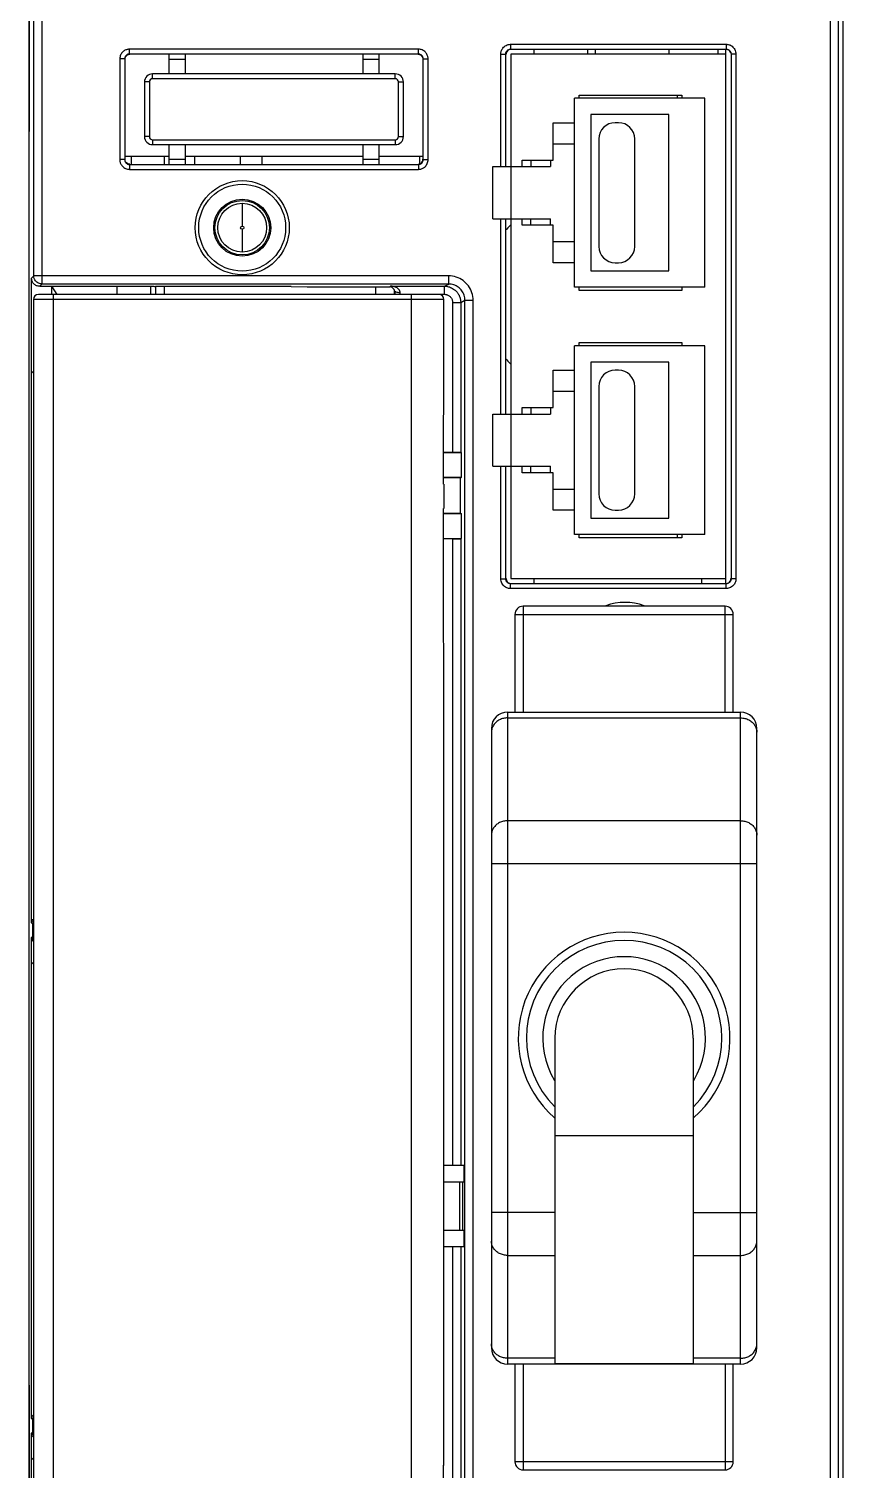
# Model space of a CAD drawing. Header units: millimetres. Extents: x -300 to 54435, y -106 to 60527.
# Drawn here: x 3667.3 to 3717.3, y 1602.3 to 1690.8 of the extents above; entities that cross this region are included whole.
import ezdxf

# ---------------------------------------------------------------- set-up
doc = ezdxf.new("R2010")
doc.units = ezdxf.units.MM

msp = doc.modelspace()

# ---------------------------------------------------------------- linework, layer by layer
at = {"color": 7, "linetype": 'Continuous'}
for p, q in [((3667.348, 1725.922), (3667.348, 1567.027)), ((3717.348, 1567.027), (3717.348, 1725.922)), ((3667.387, 1684.527), (3667.387, 1693.527)), ((3668.154, 1692.787), (3668.154, 1675.167)), ((3716.543, 1692.787), (3716.543, 1567.332)), ((3667.654, 1675.667), (3667.654, 1692.304)), ((3717.043, 1692.304), (3717.043, 1567.332)), ((3691.264, 1689.593), (3673.532, 1689.593)), ((3673.532, 1689.293), (3673.532, 1689.593)), ((3691.264, 1689.293), (3673.532, 1689.293)), ((3673.532, 1689.293), (3673.548, 1689.277)), ((3675.948, 1689.277), (3675.948, 1688.077)), ((3676.948, 1689.277), (3676.948, 1688.077)), ((3687.848, 1689.277), (3687.848, 1688.077)), ((3688.848, 1689.277), (3688.848, 1688.077)), ((3691.248, 1689.277), (3691.264, 1689.293)), ((3691.264, 1689.293), (3691.264, 1689.593)), ((3696.332, 1682.377), (3696.332, 1689.294)), ((3696.332, 1689.294), (3696.632, 1689.294)), ((3696.632, 1682.377), (3696.632, 1689.294)), ((3696.932, 1689.894), (3696.932, 1689.594)), ((3696.932, 1689.894), (3710.165, 1689.894)), ((3696.932, 1689.594), (3710.165, 1689.594)), ((3696.948, 1689.277), (3696.948, 1682.377)), ((3710.148, 1689.277), (3696.948, 1689.277)), ((3698.348, 1689.594), (3698.348, 1689.277)), ((3701.648, 1689.594), (3701.648, 1689.277)), ((3702.148, 1689.277), (3702.148, 1689.594)), ((3706.648, 1689.594), (3706.648, 1689.277)), ((3709.648, 1689.594), (3709.648, 1689.277)), ((3710.148, 1656.777), (3710.148, 1689.594)), ((3710.165, 1689.894), (3710.165, 1689.594)), ((3710.465, 1689.294), (3710.465, 1657.06)), ((3710.765, 1689.294), (3710.465, 1689.294)), ((3710.765, 1689.294), (3710.765, 1657.06)), ((3672.933, 1688.993), (3672.933, 1682.811)), ((3673.233, 1688.993), (3672.933, 1688.993)), ((3673.233, 1688.993), (3673.233, 1682.811)), ((3673.233, 1688.993), (3673.248, 1688.977)), ((3675.948, 1688.977), (3676.948, 1688.977)), ((3687.848, 1688.977), (3688.848, 1688.977)), ((3691.548, 1688.977), (3691.564, 1688.993)), ((3691.564, 1682.811), (3691.564, 1688.993)), ((3691.564, 1688.993), (3691.864, 1688.993)), ((3691.864, 1682.811), (3691.864, 1688.993)), ((3674.748, 1687.577), (3674.448, 1687.577)), ((3674.448, 1687.577), (3674.448, 1684.227)), ((3674.748, 1687.577), (3674.748, 1684.227)), ((3689.848, 1688.077), (3674.948, 1688.077)), ((3674.948, 1687.777), (3674.948, 1688.077)), ((3689.848, 1687.777), (3674.948, 1687.777)), ((3689.848, 1687.777), (3689.848, 1688.077)), ((3690.048, 1687.577), (3690.348, 1687.577)), ((3690.048, 1684.227), (3690.048, 1687.577)), ((3690.348, 1684.227), (3690.348, 1687.577)), ((3708.848, 1686.577), (3700.848, 1686.577)), ((3700.848, 1674.977), (3700.848, 1686.577)), ((3701.148, 1686.577), (3701.148, 1686.777)), ((3701.148, 1686.777), (3707.448, 1686.777)), ((3707.148, 1686.777), (3707.148, 1686.577)), ((3707.448, 1686.777), (3707.448, 1686.577)), ((3708.848, 1674.977), (3708.848, 1686.577)), ((3699.548, 1685.077), (3700.848, 1685.077)), ((3699.548, 1682.777), (3699.548, 1685.077)), ((3706.648, 1685.577), (3701.848, 1685.577)), ((3701.848, 1685.577), (3701.848, 1675.977)), ((3703.548, 1685.077), (3703.348, 1685.077)), ((3706.648, 1675.977), (3706.648, 1685.577)), ((3667.348, 1684.527), (3667.387, 1684.527)), ((3674.748, 1684.227), (3674.448, 1684.227)), ((3674.948, 1684.027), (3689.848, 1684.027)), ((3674.948, 1684.027), (3674.948, 1683.727)), ((3689.848, 1684.027), (3689.848, 1683.727)), ((3690.048, 1684.227), (3690.348, 1684.227)), ((3702.348, 1684.077), (3702.348, 1677.477)), ((3704.548, 1677.477), (3704.548, 1684.077)), ((3673.248, 1683.027), (3675.948, 1683.027)), ((3673.648, 1682.527), (3673.648, 1683.027)), ((3674.948, 1683.727), (3689.848, 1683.727)), ((3675.648, 1683.027), (3675.648, 1682.527)), ((3675.948, 1683.727), (3675.948, 1682.527)), ((3676.948, 1683.727), (3676.948, 1682.527)), ((3676.948, 1683.027), (3687.848, 1683.027)), ((3677.548, 1682.527), (3677.548, 1683.027)), ((3680.348, 1682.527), (3680.348, 1683.027)), ((3681.648, 1683.027), (3681.648, 1682.527)), ((3687.848, 1683.727), (3687.848, 1682.527)), ((3688.848, 1683.727), (3688.848, 1682.527)), ((3688.848, 1683.027), (3691.548, 1683.027)), ((3691.348, 1682.527), (3691.348, 1683.027)), ((3699.548, 1683.777), (3700.848, 1683.777)), ((3673.233, 1682.811), (3672.933, 1682.811)), ((3673.233, 1682.811), (3673.248, 1682.827)), ((3673.532, 1682.511), (3673.548, 1682.527)), ((3673.532, 1682.511), (3691.264, 1682.511)), ((3673.532, 1682.511), (3673.532, 1682.211)), ((3673.532, 1682.211), (3691.264, 1682.211)), ((3675.948, 1682.827), (3676.948, 1682.827)), ((3687.848, 1682.827), (3688.848, 1682.827)), ((3691.264, 1682.511), (3691.248, 1682.527)), ((3691.264, 1682.511), (3691.264, 1682.211)), ((3691.564, 1682.811), (3691.548, 1682.827)), ((3691.564, 1682.811), (3691.864, 1682.811)), ((3695.848, 1682.377), (3699.378, 1682.377)), ((3695.848, 1679.177), (3695.848, 1682.377)), ((3696.972, 1679.177), (3696.972, 1682.377)), ((3697.648, 1682.777), (3699.548, 1682.777)), ((3697.648, 1682.377), (3697.648, 1682.777)), ((3698.178, 1682.777), (3698.178, 1682.377)), ((3699.378, 1682.777), (3699.378, 1682.377)), ((3680.448, 1680.127), (3680.448, 1678.727)), ((3695.848, 1679.177), (3699.378, 1679.177)), ((3696.332, 1667.177), (3696.332, 1679.177)), ((3696.632, 1667.177), (3696.632, 1679.177)), ((3696.948, 1679.177), (3696.948, 1667.177)), ((3697.648, 1678.777), (3697.648, 1679.177)), ((3699.548, 1678.777), (3697.648, 1678.777)), ((3698.178, 1678.777), (3698.178, 1679.177)), ((3699.378, 1678.777), (3699.378, 1679.177)), ((3699.548, 1676.477), (3699.548, 1678.777)), ((3680.448, 1678.527), (3680.448, 1677.127)), ((3699.548, 1677.777), (3700.848, 1677.777)), ((3700.848, 1676.477), (3699.548, 1676.477)), ((3701.848, 1675.977), (3706.648, 1675.977)), ((3703.348, 1676.477), (3703.548, 1676.477)), ((3667.654, 1675.667), (3667.514, 1675.527)), ((3667.514, 1669.693), (3667.514, 1675.527)), ((3693.128, 1675.667), (3667.654, 1675.667)), ((3668.154, 1675.167), (3668.014, 1675.027)), ((3668.014, 1675.027), (3674.843, 1675.027)), ((3693.128, 1675.167), (3668.154, 1675.167)), ((3668.748, 1675.027), (3668.748, 1674.527)), ((3668.748, 1675.027), (3669.061, 1674.527)), ((3672.748, 1675.027), (3672.748, 1674.527)), ((3674.843, 1674.527), (3674.843, 1675.027)), ((3683.448, 1675.023), (3675.126, 1675.023)), ((3675.145, 1675.023), (3675.143, 1675.022)), ((3675.143, 1674.527), (3675.143, 1675.022)), ((3675.648, 1675.023), (3675.648, 1674.527)), ((3683.448, 1675.023), (3684.448, 1674.989)), ((3689.51, 1674.989), (3689.557, 1675.036)), ((3689.557, 1675.036), (3692.866, 1675.036)), ((3692.865, 1674.536), (3692.865, 1675.036)), ((3692.866, 1675.036), (3693.128, 1675.167)), ((3693.128, 1675.167), (3693.128, 1675.667)), ((3667.633, 1674.227), (3667.633, 1581.827)), ((3692.833, 1674.227), (3667.633, 1674.227)), ((3692.533, 1674.527), (3667.933, 1674.527)), ((3668.833, 1674.527), (3668.833, 1581.527)), ((3684.448, 1674.989), (3689.51, 1674.989)), ((3688.648, 1674.527), (3688.648, 1674.989)), ((3689.81, 1674.689), (3689.844, 1674.722)), ((3689.81, 1674.527), (3689.81, 1674.689)), ((3690.833, 1674.527), (3690.833, 1581.527)), ((3692.533, 1674.536), (3692.865, 1674.536)), ((3692.833, 1667.547), (3692.833, 1674.227)), ((3693.865, 1674.036), (3694.128, 1674.167)), ((3694.128, 1581.887), (3694.128, 1674.167)), ((3694.128, 1674.167), (3694.628, 1674.167)), ((3694.628, 1581.887), (3694.628, 1674.167)), ((3708.848, 1674.977), (3700.848, 1674.977)), ((3701.148, 1674.777), (3701.148, 1674.977)), ((3707.448, 1674.777), (3701.148, 1674.777)), ((3707.448, 1674.977), (3707.448, 1674.777)), ((3693.365, 1674.036), (3693.865, 1674.036)), ((3693.365, 1674.036), (3693.365, 1664.819)), ((3693.865, 1674.036), (3693.865, 1664.811)), ((3701.148, 1671.577), (3707.448, 1671.577)), ((3701.148, 1671.377), (3701.148, 1671.577)), ((3707.448, 1671.577), (3707.448, 1671.377)), ((3700.848, 1659.777), (3700.848, 1671.377)), ((3708.848, 1671.377), (3700.848, 1671.377)), ((3708.848, 1659.777), (3708.848, 1671.377)), ((3667.633, 1669.812), (3667.512, 1669.691)), ((3667.512, 1635.929), (3667.512, 1669.691)), ((3699.548, 1667.577), (3699.548, 1669.877)), ((3699.548, 1669.877), (3700.848, 1669.877)), ((3701.848, 1670.377), (3701.848, 1660.777)), ((3706.648, 1670.377), (3701.848, 1670.377)), ((3703.548, 1669.877), (3703.348, 1669.877)), ((3706.648, 1660.777), (3706.648, 1670.377)), ((3702.348, 1668.877), (3702.348, 1662.277)), ((3704.548, 1662.277), (3704.548, 1668.877)), ((3699.548, 1668.577), (3700.848, 1668.577)), ((3695.848, 1663.977), (3695.848, 1667.177)), ((3695.848, 1667.177), (3699.378, 1667.177)), ((3696.972, 1663.977), (3696.972, 1667.177)), ((3697.648, 1667.177), (3697.648, 1667.577)), ((3697.648, 1667.577), (3699.548, 1667.577)), ((3698.178, 1667.577), (3698.178, 1667.177)), ((3699.378, 1667.577), (3699.378, 1667.177)), ((3692.802, 1662.877), (3692.802, 1666.948)), ((3692.807, 1666.935), (3692.802, 1666.948)), ((3692.807, 1662.877), (3692.807, 1666.936)), ((3693.365, 1664.819), (3692.807, 1664.819)), ((3693.904, 1664.792), (3692.807, 1664.792)), ((3693.865, 1664.811), (3693.904, 1664.792)), ((3693.904, 1663.297), (3693.904, 1664.792)), ((3695.848, 1663.977), (3699.378, 1663.977)), ((3696.332, 1657.06), (3696.332, 1663.977)), ((3696.632, 1657.06), (3696.632, 1663.977)), ((3696.948, 1663.977), (3696.948, 1657.077)), ((3697.648, 1663.577), (3697.648, 1663.977)), ((3699.548, 1663.577), (3697.648, 1663.577)), ((3698.178, 1663.577), (3698.178, 1663.977)), ((3699.378, 1663.577), (3699.378, 1663.977)), ((3699.548, 1661.277), (3699.548, 1663.577)), ((3692.802, 1662.877), (3692.833, 1662.877)), ((3692.807, 1663.297), (3693.904, 1663.297)), ((3693.848, 1663.269), (3692.807, 1663.269)), ((3692.833, 1662.877), (3692.833, 1661.377)), ((3693.848, 1663.269), (3693.904, 1663.297)), ((3693.848, 1661.069), (3693.848, 1663.269)), ((3699.548, 1662.577), (3700.848, 1662.577)), ((3692.802, 1653.306), (3692.802, 1661.377)), ((3692.802, 1661.377), (3692.833, 1661.377)), ((3692.807, 1653.318), (3692.807, 1661.377)), ((3693.848, 1661.069), (3692.807, 1661.069)), ((3693.904, 1661.042), (3692.807, 1661.042)), ((3693.848, 1661.069), (3693.904, 1661.042)), ((3693.904, 1659.547), (3693.904, 1661.042)), ((3700.848, 1661.277), (3699.548, 1661.277)), ((3703.348, 1661.277), (3703.548, 1661.277)), ((3701.848, 1660.777), (3706.648, 1660.777)), ((3692.807, 1659.547), (3693.904, 1659.547)), ((3693.365, 1659.519), (3692.807, 1659.519)), ((3693.365, 1659.519), (3693.365, 1621.027)), ((3693.865, 1659.528), (3693.904, 1659.547)), ((3693.865, 1659.528), (3693.865, 1621.027)), ((3708.848, 1659.777), (3700.848, 1659.777)), ((3701.148, 1659.577), (3701.148, 1659.777)), ((3707.448, 1659.577), (3701.148, 1659.577)), ((3707.148, 1659.777), (3707.148, 1659.577)), ((3707.448, 1659.777), (3707.448, 1659.577)), ((3696.332, 1657.06), (3696.632, 1657.06)), ((3696.932, 1656.46), (3696.932, 1656.76)), ((3710.165, 1656.76), (3696.932, 1656.76)), ((3710.165, 1656.46), (3696.932, 1656.46)), ((3696.948, 1657.077), (3710.148, 1657.077)), ((3698.348, 1657.077), (3698.348, 1656.76)), ((3708.648, 1657.077), (3708.648, 1656.76)), ((3710.165, 1656.46), (3710.165, 1656.76)), ((3710.765, 1657.06), (3710.465, 1657.06)), ((3697.198, 1654.877), (3697.198, 1648.877)), ((3697.198, 1654.877), (3710.598, 1654.877)), ((3697.698, 1655.377), (3697.698, 1648.877)), ((3710.098, 1655.377), (3697.698, 1655.377)), ((3710.098, 1648.877), (3710.098, 1655.377)), ((3710.598, 1648.877), (3710.598, 1654.877)), ((3692.802, 1653.306), (3692.807, 1653.319)), ((3692.833, 1603.047), (3692.833, 1652.706)), ((3696.748, 1648.877), (3696.748, 1608.827)), ((3696.748, 1648.877), (3711.048, 1648.877)), ((3696.748, 1648.519), (3711.048, 1648.519)), ((3711.048, 1608.827), (3711.048, 1648.877)), ((3695.748, 1647.877), (3695.748, 1609.827)), ((3712.048, 1609.827), (3712.048, 1647.877)), ((3711.048, 1642.201), (3696.748, 1642.201)), ((3712.048, 1639.559), (3695.748, 1639.559)), ((3667.512, 1635.929), (3667.575, 1635.866)), ((3667.575, 1635.866), (3667.575, 1635.088)), ((3667.575, 1635.088), (3667.514, 1635.027)), ((3667.514, 1633.393), (3667.514, 1635.027)), ((3667.633, 1633.512), (3667.512, 1633.391)), ((3667.512, 1605.479), (3667.512, 1633.391)), ((3699.648, 1628.852), (3699.648, 1608.852)), ((3708.148, 1628.852), (3708.148, 1608.852)), ((3708.148, 1622.852), (3699.648, 1622.852)), ((3694.058, 1621.027), (3692.833, 1621.027)), ((3694.058, 1621.027), (3694.058, 1620.027)), ((3692.833, 1620.027), (3694.058, 1620.027)), ((3693.788, 1620.027), (3693.788, 1617.027)), ((3693.988, 1617.027), (3693.988, 1620.027)), ((3699.648, 1618.145), (3695.748, 1618.145)), ((3708.148, 1618.145), (3712.048, 1618.145)), ((3694.058, 1617.027), (3692.833, 1617.027)), ((3694.058, 1617.027), (3694.058, 1616.027)), ((3694.058, 1616.027), (3692.833, 1616.027)), ((3693.365, 1616.027), (3693.365, 1596.239)), ((3693.865, 1616.027), (3693.865, 1596.231)), ((3696.748, 1615.503), (3699.648, 1615.503)), ((3708.148, 1615.503), (3711.048, 1615.503)), ((3699.648, 1609.185), (3696.748, 1609.185)), ((3711.048, 1608.827), (3696.748, 1608.827)), ((3697.198, 1608.827), (3697.198, 1602.827)), ((3697.698, 1608.827), (3697.698, 1602.327)), ((3708.148, 1608.852), (3699.648, 1608.852)), ((3711.048, 1609.185), (3708.148, 1609.185)), ((3710.098, 1608.827), (3710.098, 1602.327)), ((3710.598, 1602.827), (3710.598, 1608.827)), ((3667.348, 1607.527), (3667.387, 1607.527)), ((3667.387, 1598.527), (3667.387, 1607.527)), ((3667.512, 1605.479), (3667.575, 1605.416)), ((3667.575, 1605.416), (3667.575, 1604.638)), ((3667.575, 1604.638), (3667.514, 1604.577)), ((3667.514, 1602.943), (3667.514, 1604.577)), ((3667.633, 1603.062), (3667.512, 1602.941)), ((3667.512, 1585.027), (3667.512, 1602.941)), ((3692.807, 1602.435), (3692.802, 1602.448)), ((3692.802, 1594.377), (3692.802, 1602.448)), ((3692.807, 1594.377), (3692.807, 1602.436)), ((3710.598, 1602.827), (3697.198, 1602.827)), ((3697.698, 1602.327), (3710.098, 1602.327))]:
    msp.add_line(p, q, dxfattribs=at)
for radius in [2.89, 2.669, 1.751, 1.672, 1.5, 0.1]:
    msp.add_circle((3680.448, 1678.627), radius, dxfattribs=at)
for centre, radius, start, end in [((3674.948, 1687.577), 0.5, 90, 180), ((3674.948, 1687.577), 0.2, 90, 180), ((3689.848, 1687.577), 0.5, 0, 90), ((3689.848, 1687.577), 0.2, 0, 90), ((3703.348, 1684.077), 1, 90, 180), ((3703.548, 1684.077), 1, 0, 90), ((3674.948, 1684.227), 0.5, 180, 270), ((3674.948, 1684.227), 0.2, 180, 270), ((3689.848, 1684.227), 0.5, 270, 0), ((3689.848, 1684.227), 0.2, 270, 0), ((3701.148, 1674.527), 6, 134.823, 138.97307), ((3703.348, 1677.477), 1, 180, 270), ((3703.548, 1677.477), 1, 270, 0), ((3667.933, 1674.227), 0.3, 90, 180), ((3692.533, 1674.227), 0.3, 0, 90), ((3701.148, 1674.527), 6, 221.02693, 225.177), ((3703.348, 1668.877), 1, 90, 180), ((3703.548, 1668.877), 1, 0, 90), ((3703.348, 1662.277), 1, 180, 270), ((3703.548, 1662.277), 1, 270, 0), ((3703.948, 1652.299), 3.317, 69.31391, 110.69797), ((3697.698, 1654.877), 0.5, 90, 180), ((3710.098, 1654.877), 0.5, 0, 90), ((3696.748, 1647.877), 1, 90, 180), ((3711.048, 1647.877), 1, 0, 90), ((3703.898, 1628.852), 6.5, 311.03496, 228.96504), ((3703.898, 1628.852), 6, 315.2713, 224.72879), ((3703.898, 1628.852), 5, 328.70037, 211.29963), ((3703.898, 1628.852), 4.25, 0, 180), ((3696.748, 1609.827), 1, 180, 270), ((3711.048, 1609.827), 1, 270, 0), ((3697.698, 1602.827), 0.5, 180, 270), ((3710.098, 1602.827), 0.5, 270, 0)]:
    msp.add_arc(centre, radius, start, end, dxfattribs=at)
for points, start_tangent, end_tangent in [([(3673.532, 1689.593), (3673.46, 1689.588), (3673.38, 1689.573), (3673.296, 1689.544), (3673.208, 1689.497), (3673.123, 1689.431), (3673.046, 1689.343), (3672.985, 1689.238), (3672.946, 1689.119), (3672.933, 1688.993)], (-1, -0.000011), (0.000067, -1)), ([(3673.532, 1689.293), (3673.496, 1689.291), (3673.456, 1689.283), (3673.414, 1689.268), (3673.37, 1689.245), (3673.328, 1689.212), (3673.289, 1689.168), (3673.259, 1689.115), (3673.239, 1689.056), (3673.233, 1688.993)], (-1, 0.000297), (0.000348, -1)), ([(3673.248, 1688.977), (3673.289, 1689.127), (3673.398, 1689.237), (3673.548, 1689.277)], (0, 1), (1, 0)), ([(3691.248, 1689.277), (3691.398, 1689.237), (3691.508, 1689.127), (3691.548, 1688.977)], (1, 0), (0, -1)), ([(3691.864, 1688.993), (3691.859, 1689.067), (3691.844, 1689.148), (3691.813, 1689.234), (3691.766, 1689.322), (3691.698, 1689.408), (3691.61, 1689.483), (3691.504, 1689.543), (3691.387, 1689.58), (3691.264, 1689.593)], (0, 1), (-1, 0.00004)), ([(3691.564, 1688.993), (3691.562, 1689.03), (3691.554, 1689.07), (3691.539, 1689.113), (3691.515, 1689.158), (3691.481, 1689.2), (3691.437, 1689.238), (3691.384, 1689.268), (3691.326, 1689.286), (3691.264, 1689.293)], (0.000305, 1), (-1, -0.000279)), ([(3696.332, 1689.294), (3696.338, 1689.38), (3696.358, 1689.47), (3696.397, 1689.565), (3696.458, 1689.662), (3696.546, 1689.753), (3696.658, 1689.827), (3696.789, 1689.876), (3696.932, 1689.894)], (-0.000012, 1), (1, 0.000049)), ([(3696.632, 1689.294), (3696.635, 1689.337), (3696.645, 1689.382), (3696.664, 1689.429), (3696.695, 1689.478), (3696.739, 1689.523), (3696.795, 1689.561), (3696.86, 1689.585), (3696.932, 1689.594)], (-0.000084, 1), (1, -0.000044)), ([(3696.798, 1689.537), (3696.689, 1689.427), (3696.648, 1689.277)], (-0.867069, -0.498188), (0, -1)), ([(3696.948, 1689.577), (3696.798, 1689.537)], (-1, 0), (-0.867069, -0.498188)), ([(3710.393, 1689.464), (3710.289, 1689.551), (3710.154, 1689.583)], (-0.603787, 0.797146), (-0.999999, -0.001222)), ([(3710.165, 1689.894), (3710.251, 1689.887), (3710.342, 1689.867), (3710.437, 1689.829), (3710.533, 1689.767), (3710.624, 1689.68), (3710.699, 1689.567), (3710.748, 1689.436), (3710.765, 1689.294)], (1, 0.000012), (0.000049, -1)), ([(3710.165, 1689.594), (3710.208, 1689.59), (3710.253, 1689.58), (3710.301, 1689.561), (3710.349, 1689.53), (3710.395, 1689.487), (3710.432, 1689.431), (3710.456, 1689.365), (3710.465, 1689.294)], (1, 0.000084), (-0.000044, -1)), ([(3710.448, 1689.343), (3710.393, 1689.464)], (-0.201059, 0.979579), (-0.603787, 0.797146)), ([(3672.933, 1682.811), (3672.937, 1682.738), (3672.952, 1682.659), (3672.981, 1682.574), (3673.028, 1682.487), (3673.095, 1682.401), (3673.182, 1682.324), (3673.288, 1682.263), (3673.407, 1682.225), (3673.532, 1682.211)], (0.000011, -1), (1, 0.000067)), ([(3673.233, 1682.811), (3673.235, 1682.775), (3673.242, 1682.735), (3673.257, 1682.693), (3673.28, 1682.649), (3673.313, 1682.606), (3673.357, 1682.568), (3673.41, 1682.537), (3673.47, 1682.518), (3673.532, 1682.511)], (-0.000297, -1), (1, 0.000348)), ([(3673.548, 1682.527), (3673.398, 1682.567), (3673.289, 1682.677), (3673.248, 1682.827)], (-1, 0), (0, 1)), ([(3691.248, 1682.527), (3691.398, 1682.567), (3691.508, 1682.677), (3691.548, 1682.827)], (1, 0), (0, 1)), ([(3691.264, 1682.511), (3691.301, 1682.513), (3691.34, 1682.521), (3691.383, 1682.536), (3691.426, 1682.559), (3691.469, 1682.592), (3691.508, 1682.636), (3691.538, 1682.689), (3691.557, 1682.748), (3691.564, 1682.811)], (1, -0.000297), (-0.000348, 1)), ([(3691.264, 1682.211), (3691.337, 1682.216), (3691.416, 1682.231), (3691.501, 1682.26), (3691.589, 1682.306), (3691.674, 1682.373), (3691.751, 1682.461), (3691.812, 1682.566), (3691.851, 1682.685), (3691.864, 1682.811)], (1, 0.000011), (-0.000067, 1)), ([(3668.014, 1675.027), (3667.823, 1675.065), (3667.661, 1675.173), (3667.552, 1675.336), (3667.514, 1675.527)], (-1, 0), (0, 1)), ([(3668.154, 1675.167), (3668.055, 1675.177), (3667.951, 1675.21), (3667.847, 1675.272), (3667.753, 1675.369), (3667.682, 1675.501), (3667.654, 1675.667)], (-1, 0.000305), (-0.000305, 1)), ([(3674.843, 1675.027), (3674.965, 1675.027), (3675.064, 1675.025), (3675.126, 1675.023)], (1, 0), (0.998784, -0.04931)), ([(3690.144, 1674.652), (3690.141, 1674.692), (3690.131, 1674.732), (3690.113, 1674.773), (3690.088, 1674.814), (3690.053, 1674.855), (3690.009, 1674.894), (3689.956, 1674.931), (3689.893, 1674.964), (3689.82, 1674.992), (3689.74, 1675.015), (3689.652, 1675.029), (3689.557, 1675.036)], (0.00666, 0.999978), (-0.999917, 0.012882)), ([(3692.866, 1675.036), (3692.987, 1675.028), (3693.111, 1675.005), (3693.238, 1674.964), (3693.365, 1674.901), (3693.492, 1674.815), (3693.612, 1674.701), (3693.717, 1674.56), (3693.798, 1674.396), (3693.848, 1674.218), (3693.865, 1674.036)], (1, -0.000799), (0.000313, -1)), ([(3694.628, 1674.167), (3694.555, 1674.63), (3694.342, 1675.048), (3694.01, 1675.38), (3693.593, 1675.593), (3693.128, 1675.667)], (-0.000061, 1), (-1, -0.000066)), ([(3694.128, 1674.167), (3694.079, 1674.476), (3693.938, 1674.755), (3693.717, 1674.976), (3693.438, 1675.118), (3693.128, 1675.167)], (0.000286, 1), (-1, -0.000321)), ([(3689.81, 1674.689), (3689.77, 1674.839), (3689.66, 1674.948), (3689.51, 1674.989)], (0, 1), (-1, 0)), ([(3689.843, 1674.536), (3689.843, 1674.63), (3689.844, 1674.722)], (-0.000006, 1), (0.004186, 0.999991)), ([(3689.844, 1674.722), (3689.885, 1674.688), (3689.995, 1674.662), (3690.144, 1674.652)], (0.07253, -0.997366), (0.999992, -0.003962)), ([(3690.143, 1674.536), (3690.143, 1674.595), (3690.144, 1674.652)], (0, 1), (0.006701, 0.999978)), ([(3692.865, 1674.536), (3692.926, 1674.532)], (1, -0.000001), (0.992559, -0.121764)), ([(3692.926, 1674.532), (3692.988, 1674.52), (3693.052, 1674.5), (3693.116, 1674.469), (3693.179, 1674.425), (3693.239, 1674.368), (3693.291, 1674.298), (3693.332, 1674.216), (3693.357, 1674.127), (3693.365, 1674.036)], (0.992559, -0.121764), (0.000034, -1)), ([(3692.802, 1666.948), (3692.825, 1667.24), (3692.833, 1667.547)], (0.104868, 0.994486), (0.000126, 1)), ([(3692.808, 1666.947), (3692.817, 1667.073), (3692.831, 1667.374), (3692.833, 1667.547)], (0.085413, 0.996346), (0.000108, 1)), ([(3692.807, 1666.934), (3692.808, 1666.947)], (0.087397, 0.996174), (0.085413, 0.996346)), ([(3693.865, 1664.811), (3693.822, 1664.814), (3693.713, 1664.817), (3693.553, 1664.819), (3693.365, 1664.819)], (-0.894482, 0.447105), (-1, 0)), ([(3693.365, 1659.519), (3693.553, 1659.52), (3693.713, 1659.522), (3693.822, 1659.525), (3693.865, 1659.528)], (1, 0), (0.894482, 0.447105)), ([(3696.932, 1656.46), (3696.846, 1656.467), (3696.755, 1656.487), (3696.66, 1656.525), (3696.563, 1656.587), (3696.473, 1656.674), (3696.398, 1656.787), (3696.349, 1656.918), (3696.332, 1657.06)], (-1, -0.000012), (-0.000049, 1)), ([(3696.932, 1656.76), (3696.889, 1656.763), (3696.843, 1656.774), (3696.796, 1656.793), (3696.748, 1656.824), (3696.702, 1656.867), (3696.665, 1656.923), (3696.64, 1656.989), (3696.632, 1657.06)], (-1, -0.000084), (0.000044, 1)), ([(3696.648, 1657.077), (3696.689, 1656.927)], (0, -1), (0.498188, -0.867069)), ([(3696.689, 1656.927), (3696.798, 1656.817), (3696.948, 1656.777)], (0.498188, -0.867069), (1, 0)), ([(3710.147, 1656.769), (3710.304, 1656.811), (3710.414, 1656.921), (3710.454, 1657.071)], (1, 0), (0, 1)), ([(3710.465, 1657.06), (3710.462, 1657.017), (3710.452, 1656.972), (3710.432, 1656.925), (3710.402, 1656.876), (3710.358, 1656.831), (3710.302, 1656.793), (3710.236, 1656.769), (3710.165, 1656.76)], (0.000084, -1), (-1, 0.000044)), ([(3710.765, 1657.06), (3710.759, 1656.974), (3710.738, 1656.884), (3710.7, 1656.789), (3710.639, 1656.692), (3710.551, 1656.601), (3710.439, 1656.527), (3710.307, 1656.478), (3710.165, 1656.46)], (0.000012, -1), (-1, -0.000049)), ([(3692.833, 1652.706), (3692.825, 1653.018), (3692.802, 1653.306)], (-0.000003, 1), (-0.104873, 0.994486)), ([(3692.808, 1653.307), (3692.807, 1653.32)], (-0.085452, 0.996342), (-0.087422, 0.996171)), ([(3692.833, 1652.706), (3692.832, 1652.867), (3692.818, 1653.168), (3692.808, 1653.307)], (0.000039, 1), (-0.085452, 0.996342)), ([(3696.748, 1648.519), (3696.49, 1648.489), (3696.248, 1648.401), (3696.041, 1648.261), (3695.882, 1648.079), (3695.782, 1647.867)], (-1, 0), (-0.290671, -0.956823)), ([(3711.048, 1648.519), (3711.307, 1648.489), (3711.548, 1648.401), (3711.755, 1648.261), (3711.914, 1648.079), (3712.014, 1647.867)], (1, 0), (0.290671, -0.956823)), ([(3695.782, 1647.867), (3695.748, 1647.639)], (-0.290671, -0.956823), (0, -1)), ([(3712.014, 1647.867), (3712.048, 1647.639)], (0.290671, -0.956823), (0, -1)), ([(3696.748, 1642.201), (3696.49, 1642.171), (3696.248, 1642.083), (3696.041, 1641.943), (3695.882, 1641.761), (3695.782, 1641.548), (3695.748, 1641.32)], (-1, 0), (0, -1)), ([(3711.048, 1642.201), (3711.307, 1642.171), (3711.548, 1642.083), (3711.755, 1641.943), (3711.914, 1641.761), (3712.014, 1641.548), (3712.048, 1641.32)], (1, 0), (0, -1)), ([(3667.512, 1635.929), (3667.553, 1636.079), (3667.628, 1636.166)], (0, 1), (0.790174, 0.612883)), ([(3667.629, 1636.037), (3667.616, 1636.016), (3667.575, 1635.866)], (-0.569022, -0.822322), (-0.000305, -1)), ([(3667.575, 1635.866), (3667.621, 1635.864), (3667.633, 1635.865)], (0.928248, -0.371963), (0.99964, 0.026828)), ([(3667.628, 1634.791), (3667.554, 1634.877), (3667.514, 1635.027)], (-0.784973, 0.61953), (0, 1)), ([(3667.633, 1635.089), (3667.6, 1635.089), (3667.575, 1635.088)], (-0.999137, -0.041538), (-0.929257, -0.369433)), ([(3667.629, 1634.917), (3667.616, 1634.938), (3667.575, 1635.088)], (-0.569022, 0.822323), (-0.000305, 1)), ([(3696.748, 1615.503), (3696.49, 1615.533), (3696.248, 1615.621), (3696.041, 1615.761), (3695.882, 1615.943), (3695.782, 1616.156), (3695.748, 1616.384)], (-1, 0), (0, 1)), ([(3711.048, 1615.503), (3711.307, 1615.533), (3711.548, 1615.621), (3711.755, 1615.761), (3711.914, 1615.943), (3712.014, 1616.156), (3712.048, 1616.384)], (1, 0), (0, 1)), ([(3696.748, 1609.185), (3696.49, 1609.215), (3696.248, 1609.303), (3696.041, 1609.442), (3695.882, 1609.625), (3695.782, 1609.837), (3695.748, 1610.065)], (-1, 0), (0, 1)), ([(3711.048, 1609.185), (3711.307, 1609.215), (3711.548, 1609.303), (3711.755, 1609.442), (3711.914, 1609.625), (3712.014, 1609.837)], (1, 0), (0.290671, 0.956823)), ([(3712.014, 1609.837), (3712.048, 1610.065)], (0.290671, 0.956823), (0, 1)), ([(3667.512, 1605.479), (3667.553, 1605.629), (3667.628, 1605.716)], (0, 1), (0.790174, 0.612883)), ([(3667.629, 1605.587), (3667.616, 1605.566), (3667.575, 1605.416)], (-0.569022, -0.822322), (-0.000305, -1)), ([(3667.575, 1605.416), (3667.621, 1605.414), (3667.633, 1605.415)], (0.928248, -0.371963), (0.99964, 0.026828)), ([(3667.628, 1604.341), (3667.554, 1604.427), (3667.514, 1604.577)], (-0.784973, 0.61953), (0, 1)), ([(3667.633, 1604.639), (3667.6, 1604.639), (3667.575, 1604.638)], (-0.999137, -0.041538), (-0.929257, -0.369433)), ([(3667.629, 1604.467), (3667.616, 1604.488), (3667.575, 1604.638)], (-0.569022, 0.822323), (-0.000305, 1)), ([(3692.802, 1602.448), (3692.825, 1602.74), (3692.833, 1603.047)], (0.104868, 0.994486), (0.000126, 1)), ([(3692.807, 1602.434), (3692.808, 1602.447)], (0.087397, 0.996174), (0.085413, 0.996346)), ([(3692.808, 1602.447), (3692.817, 1602.573), (3692.831, 1602.874), (3692.833, 1603.047)], (0.085413, 0.996346), (0.000108, 1))]:
    msp.add_spline(points, degree=3, dxfattribs=dict(at, start_tangent=start_tangent, end_tangent=end_tangent))

doc.saveas('drawing.dxf')
